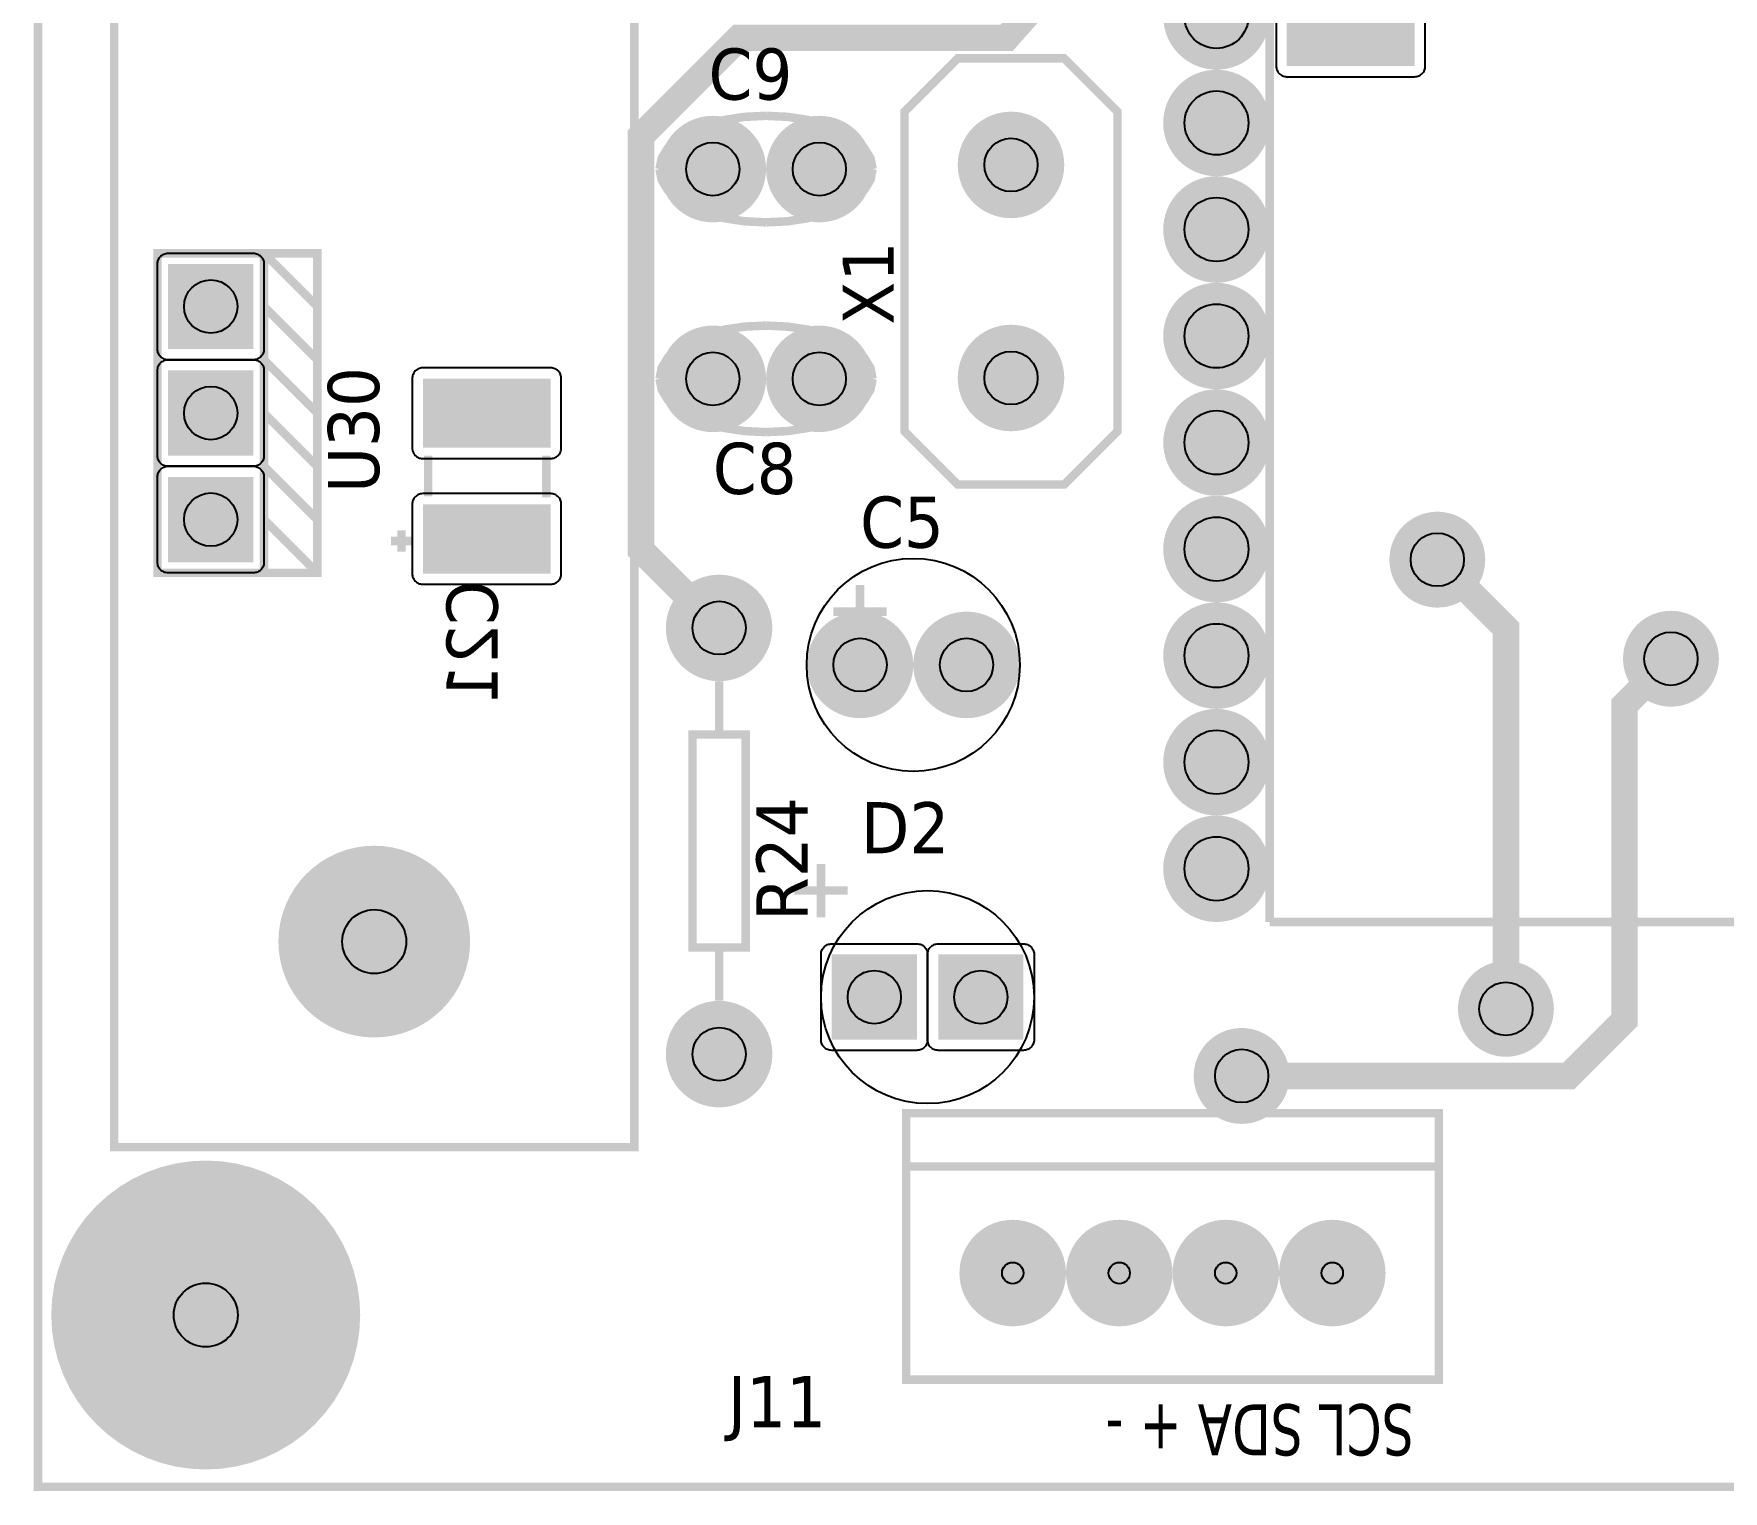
# Model space of a CAD drawing. Header units: millimetres. Extents: x 123.5 to 144.3, y 105.4 to 121.6.
# Drawn here: x 129.472 to 131.85, y 110.363 to 112.415 of the extents above; entities that cross this region are included whole.
import ezdxf

# ---------------------------------------------------------------- set-up
doc = ezdxf.new("R2010")
doc.units = ezdxf.units.MM
doc.layers.add('DESC', color=250, linetype='Continuous')
doc.styles.get("Standard").update_dxf_attribs({"font": 'tahoma.ttf'})

# ---------------------------------------------------------------- blocks, each defined once
blk = doc.blocks.new('RPAD')
blk.add_trace([(-0.5, -0.5), (-0.5, 0.5), (0.5, -0.5), (0.5, 0.5)])
blk = doc.blocks.new('EPAD')
at = {"const_width": 0.5}
blk.add_lwpolyline([(-0.25, 0, 1), (0.25, 0, 1)], format="xyb", close=True, dxfattribs=at)
blk = doc.blocks.new('IncubadoraCard')
for points, const_width in [([(129.93, 110.7993), (135.0875, 110.7993), (135.0875, 114.5355), (129.93, 114.5355), (129.93, 110.7993)], 0.008), ([(129.93, 110.7993), (135.0875, 110.7993), (135.0875, 114.5355), (129.93, 114.5355), (129.93, 110.7993)], 0.008), ([(129.93, 110.7993), (135.0875, 110.7993), (135.0875, 114.5355), (129.93, 114.5355), (129.93, 110.7993)], 0.008), ([(131.0862, 113.3295), (131.0862, 111.3295)], 0.008), ([(131.0862, 113.3295), (131.0862, 111.3295)], 0.008), ([(131.0862, 113.3295), (131.0862, 111.3295)], 0.008), ([(130.0015, 111.1182), (130.4897, 111.1182), (130.4897, 112.4962), (130.0015, 112.4962), (130.0015, 111.1182)], 0.008), ([(130.0015, 111.1182), (130.4897, 111.1182), (130.4897, 112.4962), (130.0015, 112.4962), (130.0015, 111.1182)], 0.008), ([(130.0015, 111.1182), (130.4897, 111.1182), (130.4897, 112.4962), (130.0015, 112.4962), (130.0015, 111.1182)], 0.008), ([(130.5693, 111.6055), (130.496, 111.6788), (130.496, 112.0673), (130.5882, 112.1594), (130.8392, 112.1594), (130.9457, 112.2795)], 0.025), ([(130.7433, 111.7901), (130.7433, 112.0901), (130.7933, 112.1401), (130.8933, 112.1401), (130.9433, 112.0901), (130.9433, 111.7901), (130.8933, 111.7401), (130.7933, 111.7401), (130.7433, 111.7901)], 0.008), ([(130.7433, 111.7901), (130.7433, 112.0901), (130.7933, 112.1401), (130.8933, 112.1401), (130.9433, 112.0901), (130.9433, 111.7901), (130.8933, 111.7401), (130.7933, 111.7401), (130.7433, 111.7901)], 0.008), ([(130.7433, 111.7901), (130.7433, 112.0901), (130.7933, 112.1401), (130.8933, 112.1401), (130.9433, 112.0901), (130.9433, 111.7901), (130.8933, 111.7401), (130.7933, 111.7401), (130.7433, 111.7901)], 0.008), ([(130.5134, 112.0362), (130.5154, 112.0464), (130.5211, 112.0558), (130.5303, 112.0643), (130.5424, 112.0717), (130.5571, 112.0778), (130.5741, 112.0823), (130.593, 112.0852), (130.6134, 112.0862)], 0.008), ([(130.5134, 112.0362), (130.5154, 112.0464), (130.5211, 112.0558), (130.5303, 112.0643), (130.5424, 112.0717), (130.5571, 112.0778), (130.5741, 112.0823), (130.593, 112.0852), (130.6134, 112.0862)], 0.008), ([(130.5134, 112.0362), (130.5154, 112.0464), (130.5211, 112.0558), (130.5303, 112.0643), (130.5424, 112.0717), (130.5571, 112.0778), (130.5741, 112.0823), (130.593, 112.0852), (130.6134, 112.0862)], 0.008), ([(130.7134, 112.0362), (130.7114, 112.0464), (130.7056, 112.0558), (130.6965, 112.0643), (130.6844, 112.0717), (130.6696, 112.0778), (130.6526, 112.0823), (130.6338, 112.0852), (130.6134, 112.0862)], 0.008), ([(130.7134, 112.0362), (130.7114, 112.0464), (130.7056, 112.0558), (130.6965, 112.0643), (130.6844, 112.0717), (130.6696, 112.0778), (130.6526, 112.0823), (130.6338, 112.0852), (130.6134, 112.0862)], 0.008), ([(130.7134, 112.0362), (130.7114, 112.0464), (130.7056, 112.0558), (130.6965, 112.0643), (130.6844, 112.0717), (130.6696, 112.0778), (130.6526, 112.0823), (130.6338, 112.0852), (130.6134, 112.0862)], 0.008), ([(130.5134, 112.0362), (130.5154, 112.026), (130.5211, 112.0166), (130.5303, 112.0081), (130.5424, 112.0007), (130.5571, 111.9946), (130.5741, 111.9901), (130.593, 111.9872), (130.6134, 111.9862)], 0.008), ([(130.5134, 112.0362), (130.5154, 112.026), (130.5211, 112.0166), (130.5303, 112.0081), (130.5424, 112.0007), (130.5571, 111.9946), (130.5741, 111.9901), (130.593, 111.9872), (130.6134, 111.9862)], 0.008), ([(130.5134, 112.0362), (130.5154, 112.026), (130.5211, 112.0166), (130.5303, 112.0081), (130.5424, 112.0007), (130.5571, 111.9946), (130.5741, 111.9901), (130.593, 111.9872), (130.6134, 111.9862)], 0.008), ([(130.7134, 112.0362), (130.7114, 112.026), (130.7056, 112.0166), (130.6965, 112.0081), (130.6844, 112.0007), (130.6696, 111.9946), (130.6526, 111.9901), (130.6338, 111.9872), (130.6134, 111.9862)], 0.008), ([(130.7134, 112.0362), (130.7114, 112.026), (130.7056, 112.0166), (130.6965, 112.0081), (130.6844, 112.0007), (130.6696, 111.9946), (130.6526, 111.9901), (130.6338, 111.9872), (130.6134, 111.9862)], 0.008), ([(130.7134, 112.0362), (130.7114, 112.026), (130.7056, 112.0166), (130.6965, 112.0081), (130.6844, 112.0007), (130.6696, 111.9946), (130.6526, 111.9901), (130.6338, 111.9872), (130.6134, 111.9862)], 0.008), ([(130.0421, 111.6572), (130.1421, 111.6572), (130.1421, 111.9572), (130.0421, 111.9572), (130.0421, 111.6572)], 0.008), ([(130.0421, 111.6572), (130.1421, 111.6572), (130.1421, 111.9572), (130.0421, 111.9572), (130.0421, 111.6572)], 0.008), ([(130.0421, 111.6572), (130.1421, 111.6572), (130.1421, 111.9572), (130.0421, 111.9572), (130.0421, 111.6572)], 0.008), ([(130.1421, 111.9572), (130.1921, 111.9572), (130.1921, 111.6572), (130.1421, 111.6572)], 0.008), ([(130.1421, 111.9572), (130.1921, 111.9072)], 0.008), ([(130.1421, 111.9572), (130.1921, 111.9572), (130.1921, 111.6572), (130.1421, 111.6572)], 0.008), ([(130.1421, 111.9572), (130.1921, 111.9072)], 0.008), ([(130.1421, 111.9572), (130.1921, 111.9572), (130.1921, 111.6572), (130.1421, 111.6572)], 0.008), ([(130.1421, 111.9572), (130.1921, 111.9072)], 0.008), ([(130.1421, 111.9072), (130.1921, 111.8572)], 0.008), ([(130.1421, 111.9072), (130.1921, 111.8572)], 0.008), ([(130.1421, 111.9072), (130.1921, 111.8572)], 0.008), ([(130.5134, 111.8393), (130.5154, 111.8495), (130.5211, 111.859), (130.5303, 111.8675), (130.5424, 111.8748), (130.5571, 111.8809), (130.5741, 111.8855), (130.593, 111.8883), (130.6134, 111.8893)], 0.008), ([(130.5134, 111.8393), (130.5154, 111.8495), (130.5211, 111.859), (130.5303, 111.8675), (130.5424, 111.8748), (130.5571, 111.8809), (130.5741, 111.8855), (130.593, 111.8883), (130.6134, 111.8893)], 0.008), ([(130.5134, 111.8393), (130.5154, 111.8495), (130.5211, 111.859), (130.5303, 111.8675), (130.5424, 111.8748), (130.5571, 111.8809), (130.5741, 111.8855), (130.593, 111.8883), (130.6134, 111.8893)], 0.008), ([(130.7134, 111.8393), (130.7114, 111.8495), (130.7056, 111.859), (130.6965, 111.8675), (130.6844, 111.8748), (130.6696, 111.8809), (130.6526, 111.8855), (130.6338, 111.8883), (130.6134, 111.8893)], 0.008), ([(130.7134, 111.8393), (130.7114, 111.8495), (130.7056, 111.859), (130.6965, 111.8675), (130.6844, 111.8748), (130.6696, 111.8809), (130.6526, 111.8855), (130.6338, 111.8883), (130.6134, 111.8893)], 0.008), ([(130.7134, 111.8393), (130.7114, 111.8495), (130.7056, 111.859), (130.6965, 111.8675), (130.6844, 111.8748), (130.6696, 111.8809), (130.6526, 111.8855), (130.6338, 111.8883), (130.6134, 111.8893)], 0.008), ([(130.1421, 111.8572), (130.1921, 111.8072)], 0.008), ([(130.1421, 111.8572), (130.1921, 111.8072)], 0.008), ([(130.1421, 111.8572), (130.1921, 111.8072)], 0.008), ([(130.5134, 111.8393), (130.5154, 111.8292), (130.5211, 111.8197), (130.5303, 111.8112), (130.5424, 111.8038), (130.5571, 111.7978), (130.5741, 111.7932), (130.593, 111.7903), (130.6134, 111.7893)], 0.008), ([(130.5134, 111.8393), (130.5154, 111.8292), (130.5211, 111.8197), (130.5303, 111.8112), (130.5424, 111.8038), (130.5571, 111.7978), (130.5741, 111.7932), (130.593, 111.7903), (130.6134, 111.7893)], 0.008), ([(130.5134, 111.8393), (130.5154, 111.8292), (130.5211, 111.8197), (130.5303, 111.8112), (130.5424, 111.8038), (130.5571, 111.7978), (130.5741, 111.7932), (130.593, 111.7903), (130.6134, 111.7893)], 0.008), ([(130.7134, 111.8393), (130.7114, 111.8292), (130.7056, 111.8197), (130.6965, 111.8112), (130.6844, 111.8038), (130.6696, 111.7978), (130.6526, 111.7932), (130.6338, 111.7903), (130.6134, 111.7893)], 0.008), ([(130.7134, 111.8393), (130.7114, 111.8292), (130.7056, 111.8197), (130.6965, 111.8112), (130.6844, 111.8038), (130.6696, 111.7978), (130.6526, 111.7932), (130.6338, 111.7903), (130.6134, 111.7893)], 0.008), ([(130.7134, 111.8393), (130.7114, 111.8292), (130.7056, 111.8197), (130.6965, 111.8112), (130.6844, 111.8038), (130.6696, 111.7978), (130.6526, 111.7932), (130.6338, 111.7903), (130.6134, 111.7893)], 0.008), ([(130.1421, 111.8072), (130.1921, 111.7572)], 0.008), ([(130.1421, 111.8072), (130.1921, 111.7572)], 0.008), ([(130.1421, 111.8072), (130.1921, 111.7572)], 0.008), ([(130.2962, 111.7671), (130.2962, 111.7291)], 0.008), ([(130.2962, 111.7671), (130.2962, 111.7291)], 0.008), ([(130.2962, 111.7671), (130.2962, 111.7291)], 0.008), ([(130.4072, 111.7671), (130.4072, 111.7281)], 0.008), ([(130.4072, 111.7671), (130.4072, 111.7281)], 0.008), ([(130.4072, 111.7671), (130.4072, 111.7281)], 0.008), ([(130.1421, 111.7572), (130.1921, 111.7072)], 0.008), ([(130.1421, 111.7572), (130.1921, 111.7072)], 0.008), ([(130.1421, 111.7572), (130.1921, 111.7072)], 0.008), ([(130.1421, 111.7072), (130.1921, 111.6572)], 0.008), ([(130.1421, 111.7072), (130.1921, 111.6572)], 0.008), ([(130.1421, 111.7072), (130.1921, 111.6572)], 0.008), ([(130.2712, 111.6971), (130.2712, 111.6771)], 0.008), ([(130.2712, 111.6971), (130.2712, 111.6771)], 0.008), ([(130.2712, 111.6971), (130.2712, 111.6771)], 0.008), ([(130.2812, 111.6871), (130.2612, 111.6871)], 0.008), ([(130.2812, 111.6871), (130.2612, 111.6871)], 0.008), ([(130.2812, 111.6871), (130.2612, 111.6871)], 0.008), ([(131.3079, 111.248), (131.3079, 111.6052), (131.2435, 111.6696)], 0.025), ([(130.7016, 111.6458), (130.7016, 111.5958)], 0.008), ([(130.7016, 111.6458), (130.7016, 111.5958)], 0.008), ([(130.7016, 111.6458), (130.7016, 111.5958)], 0.008), ([(130.6766, 111.6208), (130.7266, 111.6208)], 0.008), ([(130.6766, 111.6208), (130.7266, 111.6208)], 0.008), ([(130.6766, 111.6208), (130.7266, 111.6208)], 0.008), ([(131.0598, 111.185), (131.3669, 111.185), (131.4192, 111.2373), (131.4192, 111.5329), (131.4628, 111.5766)], 0.025), ([(130.5693, 111.5555), (130.5693, 111.5055)], 0.008), ([(130.5693, 111.5555), (130.5693, 111.5055)], 0.008), ([(130.5693, 111.5555), (130.5693, 111.5055)], 0.008), ([(130.5443, 111.3055), (130.5943, 111.3055), (130.5943, 111.5055), (130.5443, 111.5055), (130.5443, 111.3055)], 0.008), ([(130.5443, 111.3055), (130.5943, 111.3055), (130.5943, 111.5055), (130.5443, 111.5055), (130.5443, 111.3055)], 0.008), ([(130.5443, 111.3055), (130.5943, 111.3055), (130.5943, 111.5055), (130.5443, 111.5055), (130.5443, 111.3055)], 0.008), ([(130.665, 111.384), (130.665, 111.334)], 0.008), ([(130.665, 111.384), (130.665, 111.334)], 0.008), ([(130.665, 111.384), (130.665, 111.334)], 0.008), ([(130.64, 111.359), (130.69, 111.359)], 0.008), ([(130.64, 111.359), (130.69, 111.359)], 0.008), ([(130.64, 111.359), (130.69, 111.359)], 0.008), ([(131.5862, 111.3295), (131.0862, 111.3295)], 0.008), ([(131.5862, 111.3295), (131.0862, 111.3295)], 0.008), ([(131.5862, 111.3295), (131.0862, 111.3295)], 0.008), ([(130.5693, 111.3055), (130.5693, 111.2555)], 0.008), ([(130.5693, 111.3055), (130.5693, 111.2555)], 0.008), ([(130.5693, 111.3055), (130.5693, 111.2555)], 0.008), ([(130.7449, 110.9), (131.2449, 110.9), (131.2449, 111.15), (130.7449, 111.15), (130.7449, 110.9)], 0.008), ([(130.7449, 110.9), (131.2449, 110.9), (131.2449, 111.15), (130.7449, 111.15), (130.7449, 110.9)], 0.008), ([(130.7449, 110.9), (131.2449, 110.9), (131.2449, 111.15), (130.7449, 111.15), (130.7449, 110.9)], 0.008), ([(130.7449, 111.1), (131.2449, 111.1)], 0.008), ([(130.7449, 111.1), (131.2449, 111.1)], 0.008), ([(130.7449, 111.1), (131.2449, 111.1)], 0.008)]:
    blk.add_lwpolyline(points, dxfattribs=dict(const_width=const_width))
blk.add_lwpolyline([(131.0922, 112.1979), (131.0922, 112.1329), (131.0923, 112.1319), (131.0924, 112.1309), (131.0926, 112.1299), (131.093, 112.129), (131.0934, 112.1281), (131.0939, 112.1273), (131.0945, 112.1265), (131.0951, 112.1258), (131.0958, 112.1252), (131.0966, 112.1246), (131.0974, 112.1241), (131.0983, 112.1237), (131.0992, 112.1234), (131.1002, 112.1231), (131.1012, 112.123), (131.1022, 112.1229), (131.2222, 112.1229), (131.2232, 112.123), (131.2242, 112.1231), (131.2252, 112.1234), (131.2261, 112.1237), (131.227, 112.1241), (131.2278, 112.1246), (131.2286, 112.1252), (131.2293, 112.1258), (131.23, 112.1265), (131.2305, 112.1273), (131.231, 112.1281), (131.2314, 112.129), (131.2318, 112.1299), (131.232, 112.1309), (131.2322, 112.1319), (131.2322, 112.1329), (131.2322, 112.1329), (131.2322, 112.1979)])
for points in [[(130.1421, 111.9472), (130.1421, 111.8672), (130.142, 111.8662), (130.1419, 111.8652), (130.1417, 111.8642), (130.1413, 111.8633), (130.1409, 111.8624), (130.1404, 111.8616), (130.1398, 111.8608), (130.1392, 111.8601), (130.1385, 111.8595), (130.1377, 111.8589), (130.1369, 111.8584), (130.136, 111.858), (130.1351, 111.8576), (130.1341, 111.8574), (130.1331, 111.8573), (130.1321, 111.8572), (130.0521, 111.8572), (130.0511, 111.8573), (130.05, 111.8574), (130.0491, 111.8576), (130.0482, 111.858), (130.0473, 111.8584), (130.0465, 111.8589), (130.0457, 111.8595), (130.045, 111.8601), (130.0443, 111.8608), (130.0438, 111.8616), (130.0433, 111.8624), (130.0429, 111.8633), (130.0425, 111.8642), (130.0423, 111.8652), (130.0421, 111.8662), (130.0421, 111.8672), (130.0421, 111.9472), (130.0421, 111.9482), (130.0423, 111.9492), (130.0425, 111.9502), (130.0429, 111.9511), (130.0433, 111.952), (130.0438, 111.9528), (130.0443, 111.9536), (130.045, 111.9543), (130.0457, 111.955), (130.0465, 111.9555), (130.0473, 111.956), (130.0482, 111.9564), (130.0491, 111.9568), (130.05, 111.957), (130.0511, 111.9572), (130.0521, 111.9572), (130.1321, 111.9572), (130.1331, 111.9572), (130.1341, 111.957), (130.1351, 111.9568), (130.136, 111.9564), (130.1369, 111.956), (130.1377, 111.9555), (130.1385, 111.955), (130.1392, 111.9543), (130.1398, 111.9536), (130.1404, 111.9528), (130.1409, 111.952), (130.1413, 111.9511), (130.1417, 111.9502), (130.1419, 111.9492), (130.142, 111.9482), (130.1421, 111.9472)], [(130.1421, 111.8472), (130.1421, 111.7672), (130.142, 111.7662), (130.1419, 111.7652), (130.1417, 111.7642), (130.1413, 111.7633), (130.1409, 111.7624), (130.1404, 111.7616), (130.1398, 111.7608), (130.1392, 111.7601), (130.1385, 111.7595), (130.1377, 111.7589), (130.1369, 111.7584), (130.136, 111.758), (130.1351, 111.7576), (130.1341, 111.7574), (130.1331, 111.7573), (130.1321, 111.7572), (130.0521, 111.7572), (130.0511, 111.7573), (130.05, 111.7574), (130.0491, 111.7576), (130.0482, 111.758), (130.0473, 111.7584), (130.0465, 111.7589), (130.0457, 111.7595), (130.045, 111.7601), (130.0443, 111.7608), (130.0438, 111.7616), (130.0433, 111.7624), (130.0429, 111.7633), (130.0425, 111.7642), (130.0423, 111.7652), (130.0421, 111.7662), (130.0421, 111.7672), (130.0421, 111.8472), (130.0421, 111.8482), (130.0423, 111.8492), (130.0425, 111.8502), (130.0429, 111.8511), (130.0433, 111.852), (130.0438, 111.8528), (130.0443, 111.8536), (130.045, 111.8543), (130.0457, 111.855), (130.0465, 111.8555), (130.0473, 111.856), (130.0482, 111.8564), (130.0491, 111.8568), (130.05, 111.857), (130.0511, 111.8572), (130.0521, 111.8572), (130.1321, 111.8572), (130.1331, 111.8572), (130.1341, 111.857), (130.1351, 111.8568), (130.136, 111.8564), (130.1369, 111.856), (130.1377, 111.8555), (130.1385, 111.855), (130.1392, 111.8543), (130.1398, 111.8536), (130.1404, 111.8528), (130.1409, 111.852), (130.1413, 111.8511), (130.1417, 111.8502), (130.1419, 111.8492), (130.142, 111.8482), (130.1421, 111.8472)], [(130.2812, 111.8396), (130.2812, 111.7746), (130.2812, 111.7735), (130.2814, 111.7725), (130.2816, 111.7716), (130.282, 111.7706), (130.2824, 111.7698), (130.2829, 111.7689), (130.2834, 111.7682), (130.2841, 111.7675), (130.2848, 111.7668), (130.2855, 111.7662), (130.2864, 111.7657), (130.2872, 111.7653), (130.2882, 111.765), (130.2891, 111.7648), (130.2901, 111.7646), (130.2912, 111.7646), (130.4112, 111.7646), (130.4122, 111.7646), (130.4132, 111.7648), (130.4142, 111.765), (130.4151, 111.7653), (130.416, 111.7657), (130.4168, 111.7662), (130.4176, 111.7668), (130.4183, 111.7675), (130.4189, 111.7682), (130.4195, 111.7689), (130.42, 111.7698), (130.4204, 111.7706), (130.4207, 111.7716), (130.421, 111.7725), (130.4211, 111.7735), (130.4212, 111.7746), (130.4212, 111.8396), (130.4211, 111.8406), (130.421, 111.8416), (130.4207, 111.8426), (130.4204, 111.8435), (130.42, 111.8444), (130.4195, 111.8452), (130.4189, 111.846), (130.4183, 111.8467), (130.4176, 111.8473), (130.4168, 111.8479), (130.416, 111.8484), (130.4151, 111.8488), (130.4142, 111.8491), (130.4132, 111.8494), (130.4122, 111.8495), (130.4112, 111.8496), (130.2912, 111.8496), (130.2901, 111.8495), (130.2891, 111.8494), (130.2882, 111.8491), (130.2872, 111.8488), (130.2864, 111.8484), (130.2855, 111.8479), (130.2848, 111.8473), (130.2841, 111.8467), (130.2834, 111.846), (130.2829, 111.8452), (130.2824, 111.8444), (130.282, 111.8435), (130.2816, 111.8426), (130.2814, 111.8416), (130.2812, 111.8406), (130.2812, 111.8396)], [(130.1421, 111.7472), (130.1421, 111.6672), (130.142, 111.6662), (130.1419, 111.6652), (130.1417, 111.6642), (130.1413, 111.6633), (130.1409, 111.6624), (130.1404, 111.6616), (130.1398, 111.6608), (130.1392, 111.6601), (130.1385, 111.6595), (130.1377, 111.6589), (130.1369, 111.6584), (130.136, 111.658), (130.1351, 111.6576), (130.1341, 111.6574), (130.1331, 111.6573), (130.1321, 111.6572), (130.0521, 111.6572), (130.0511, 111.6573), (130.05, 111.6574), (130.0491, 111.6576), (130.0482, 111.658), (130.0473, 111.6584), (130.0465, 111.6589), (130.0457, 111.6595), (130.045, 111.6601), (130.0443, 111.6608), (130.0438, 111.6616), (130.0433, 111.6624), (130.0429, 111.6633), (130.0425, 111.6642), (130.0423, 111.6652), (130.0421, 111.6662), (130.0421, 111.6672), (130.0421, 111.7472), (130.0421, 111.7482), (130.0423, 111.7492), (130.0425, 111.7502), (130.0429, 111.7511), (130.0433, 111.752), (130.0438, 111.7528), (130.0443, 111.7536), (130.045, 111.7543), (130.0457, 111.755), (130.0465, 111.7555), (130.0473, 111.756), (130.0482, 111.7564), (130.0491, 111.7568), (130.05, 111.757), (130.0511, 111.7572), (130.0521, 111.7572), (130.1321, 111.7572), (130.1331, 111.7572), (130.1341, 111.757), (130.1351, 111.7568), (130.136, 111.7564), (130.1369, 111.756), (130.1377, 111.7555), (130.1385, 111.755), (130.1392, 111.7543), (130.1398, 111.7536), (130.1404, 111.7528), (130.1409, 111.752), (130.1413, 111.7511), (130.1417, 111.7502), (130.1419, 111.7492), (130.142, 111.7482), (130.1421, 111.7472)], [(130.2812, 111.7216), (130.2812, 111.6566), (130.2812, 111.6555), (130.2814, 111.6545), (130.2816, 111.6536), (130.282, 111.6526), (130.2824, 111.6518), (130.2829, 111.6509), (130.2834, 111.6502), (130.2841, 111.6495), (130.2848, 111.6488), (130.2855, 111.6482), (130.2864, 111.6477), (130.2872, 111.6473), (130.2882, 111.647), (130.2891, 111.6468), (130.2901, 111.6466), (130.2912, 111.6466), (130.4112, 111.6466), (130.4122, 111.6466), (130.4132, 111.6468), (130.4142, 111.647), (130.4151, 111.6473), (130.416, 111.6477), (130.4168, 111.6482), (130.4176, 111.6488), (130.4183, 111.6495), (130.4189, 111.6502), (130.4195, 111.6509), (130.42, 111.6518), (130.4204, 111.6526), (130.4207, 111.6536), (130.421, 111.6545), (130.4211, 111.6555), (130.4212, 111.6566), (130.4212, 111.7216), (130.4211, 111.7226), (130.421, 111.7236), (130.4207, 111.7246), (130.4204, 111.7255), (130.42, 111.7264), (130.4195, 111.7272), (130.4189, 111.728), (130.4183, 111.7287), (130.4176, 111.7293), (130.4168, 111.7299), (130.416, 111.7304), (130.4151, 111.7308), (130.4142, 111.7311), (130.4132, 111.7314), (130.4122, 111.7315), (130.4112, 111.7316), (130.2912, 111.7316), (130.2901, 111.7315), (130.2891, 111.7314), (130.2882, 111.7311), (130.2872, 111.7308), (130.2864, 111.7304), (130.2855, 111.7299), (130.2848, 111.7293), (130.2841, 111.7287), (130.2834, 111.728), (130.2829, 111.7272), (130.2824, 111.7264), (130.282, 111.7255), (130.2816, 111.7246), (130.2814, 111.7236), (130.2812, 111.7226), (130.2812, 111.7216)], [(130.675, 111.309), (130.755, 111.309), (130.756, 111.309), (130.757, 111.3088), (130.758, 111.3086), (130.7589, 111.3083), (130.7598, 111.3078), (130.7606, 111.3074), (130.7614, 111.3068), (130.7621, 111.3061), (130.7627, 111.3054), (130.7633, 111.3047), (130.7638, 111.3038), (130.7642, 111.303), (130.7645, 111.302), (130.7648, 111.3011), (130.7649, 111.3001), (130.765, 111.299), (130.765, 111.219), (130.7649, 111.218), (130.7648, 111.217), (130.7645, 111.216), (130.7642, 111.2151), (130.7638, 111.2142), (130.7633, 111.2134), (130.7627, 111.2126), (130.7621, 111.2119), (130.7614, 111.2113), (130.7606, 111.2107), (130.7598, 111.2102), (130.7589, 111.2098), (130.758, 111.2095), (130.757, 111.2092), (130.756, 111.2091), (130.755, 111.209), (130.675, 111.209), (130.6739, 111.2091), (130.6729, 111.2092), (130.6719, 111.2095), (130.671, 111.2098), (130.6701, 111.2102), (130.6693, 111.2107), (130.6686, 111.2113), (130.6679, 111.2119), (130.6672, 111.2126), (130.6666, 111.2134), (130.6661, 111.2142), (130.6657, 111.2151), (130.6654, 111.216), (130.6652, 111.217), (130.665, 111.218), (130.665, 111.219), (130.665, 111.299), (130.665, 111.3001), (130.6652, 111.3011), (130.6654, 111.302), (130.6657, 111.303), (130.6661, 111.3038), (130.6666, 111.3047), (130.6672, 111.3054), (130.6679, 111.3061), (130.6686, 111.3068), (130.6693, 111.3074), (130.6701, 111.3078), (130.671, 111.3083), (130.6719, 111.3086), (130.6729, 111.3088), (130.6739, 111.309), (130.675, 111.309)], [(130.775, 111.309), (130.855, 111.309), (130.856, 111.309), (130.857, 111.3088), (130.858, 111.3086), (130.8589, 111.3083), (130.8598, 111.3078), (130.8606, 111.3074), (130.8614, 111.3068), (130.8621, 111.3061), (130.8627, 111.3054), (130.8633, 111.3047), (130.8638, 111.3038), (130.8642, 111.303), (130.8645, 111.302), (130.8648, 111.3011), (130.8649, 111.3001), (130.865, 111.299), (130.865, 111.219), (130.8649, 111.218), (130.8648, 111.217), (130.8645, 111.216), (130.8642, 111.2151), (130.8638, 111.2142), (130.8633, 111.2134), (130.8627, 111.2126), (130.8621, 111.2119), (130.8614, 111.2113), (130.8606, 111.2107), (130.8598, 111.2102), (130.8589, 111.2098), (130.858, 111.2095), (130.857, 111.2092), (130.856, 111.2091), (130.855, 111.209), (130.775, 111.209), (130.7739, 111.2091), (130.7729, 111.2092), (130.7719, 111.2095), (130.771, 111.2098), (130.7701, 111.2102), (130.7693, 111.2107), (130.7686, 111.2113), (130.7679, 111.2119), (130.7672, 111.2126), (130.7666, 111.2134), (130.7661, 111.2142), (130.7657, 111.2151), (130.7654, 111.216), (130.7652, 111.217), (130.765, 111.218), (130.765, 111.219), (130.765, 111.299), (130.765, 111.3001), (130.7652, 111.3011), (130.7654, 111.302), (130.7657, 111.303), (130.7661, 111.3038), (130.7666, 111.3047), (130.7672, 111.3054), (130.7679, 111.3061), (130.7686, 111.3068), (130.7693, 111.3074), (130.7701, 111.3078), (130.771, 111.3083), (130.7719, 111.3086), (130.7729, 111.3088), (130.7739, 111.309), (130.775, 111.309)]]:
    blk.add_lwpolyline(points, close=True)
for centre, radius in [((131.0362, 112.1795), 0.03), ((131.0362, 112.0795), 0.03), ((130.5634, 112.0362), 0.025), ((130.6634, 112.0362), 0.025), ((130.8433, 112.0401), 0.025), ((131.0362, 111.9795), 0.03), ((130.0921, 111.9072), 0.025), ((131.0362, 111.8795), 0.03), ((130.5634, 111.8393), 0.025), ((130.6634, 111.8393), 0.025), ((130.8433, 111.8401), 0.025), ((130.0921, 111.8072), 0.025), ((131.0362, 111.7795), 0.03), ((130.0921, 111.7072), 0.025), ((131.0362, 111.6795), 0.03), ((131.2435, 111.6696), 0.025), ((130.7516, 111.5708), 0.1), ((130.7516, 111.5708), 0.1), ((130.7516, 111.5708), 0.1), ((130.5693, 111.6055), 0.025), ((131.0362, 111.5795), 0.03), ((131.4628, 111.5766), 0.025), ((130.7016, 111.5708), 0.025), ((130.8016, 111.5708), 0.025), ((131.0362, 111.4795), 0.03), ((131.0362, 111.3795), 0.03), ((130.765, 111.259), 0.1), ((130.765, 111.259), 0.1), ((130.765, 111.259), 0.1), ((130.2456, 111.3111), 0.03), ((130.715, 111.259), 0.025), ((130.815, 111.259), 0.025), ((131.3079, 111.248), 0.025), ((130.765, 111.259), 0), ((130.765, 111.259), 0), ((130.765, 111.259), 0), ((130.5693, 111.2055), 0.025), ((131.0598, 111.185), 0.025), ((130.8449, 111), 0.01), ((130.9449, 111), 0.01), ((131.0449, 111), 0.01), ((131.1449, 111), 0.01), ((130.0874, 110.9606), 0.03)]:
    blk.add_circle(centre, radius)
for name, p, xscale, yscale in [('EPAD', (131.0362, 112.1795), 0.1, 0.1), ('EPAD', (131.0362, 112.1795), 0.08, 0.08), ('EPAD', (131.0362, 112.0795), 0.1, 0.1), ('EPAD', (131.0362, 112.0795), 0.08, 0.08), ('EPAD', (130.8433, 112.0401), 0.1, 0.1), ('EPAD', (130.5634, 112.0362), 0.1, 0.1), ('EPAD', (130.5634, 112.0362), 0.08, 0.08), ('EPAD', (130.6634, 112.0362), 0.1, 0.1), ('EPAD', (130.6634, 112.0362), 0.08, 0.08), ('EPAD', (130.8433, 112.0401), 0.08, 0.08), ('EPAD', (131.0362, 111.9795), 0.1, 0.1), ('EPAD', (131.0362, 111.9795), 0.08, 0.08), ('EPAD', (131.0362, 111.8795), 0.1, 0.1), ('EPAD', (131.0362, 111.8795), 0.08, 0.08), ('EPAD', (130.5634, 111.8393), 0.1, 0.1), ('EPAD', (130.6634, 111.8393), 0.1, 0.1), ('EPAD', (130.8433, 111.8401), 0.1, 0.1), ('EPAD', (130.5634, 111.8393), 0.08, 0.08), ('EPAD', (130.6634, 111.8393), 0.08, 0.08), ('EPAD', (130.8433, 111.8401), 0.08, 0.08), ('EPAD', (131.0362, 111.7795), 0.1, 0.1), ('EPAD', (131.0362, 111.7795), 0.08, 0.08), ('EPAD', (131.0362, 111.6795), 0.1, 0.1), ('EPAD', (131.0362, 111.6795), 0.08, 0.08), ('EPAD', (131.2435, 111.6696), 0.09, 0.09), ('EPAD', (131.2435, 111.6696), 0.07, 0.07), ('EPAD', (130.5693, 111.6055), 0.1, 0.1), ('EPAD', (130.5693, 111.6055), 0.08, 0.08), ('EPAD', (131.0362, 111.5795), 0.1, 0.1), ('EPAD', (130.7016, 111.5708), 0.1, 0.1), ('EPAD', (130.8016, 111.5708), 0.1, 0.1), ('EPAD', (131.0362, 111.5795), 0.08, 0.08), ('EPAD', (131.4628, 111.5766), 0.09, 0.09), ('EPAD', (130.7016, 111.5708), 0.08, 0.08), ('EPAD', (130.8016, 111.5708), 0.08, 0.08), ('EPAD', (131.4628, 111.5766), 0.07, 0.07), ('EPAD', (131.0362, 111.4795), 0.1, 0.1), ('EPAD', (131.0362, 111.4795), 0.08, 0.08), ('EPAD', (131.0362, 111.3795), 0.1, 0.1), ('EPAD', (131.0362, 111.3795), 0.08, 0.08), ('EPAD', (130.2456, 111.3111), 0.18, 0.18), ('EPAD', (130.2456, 111.3111), 0.15, 0.15), ('RPAD', (130.715, 111.259), 0.08, 0.08), ('RPAD', (130.815, 111.259), 0.08, 0.08), ('EPAD', (131.3079, 111.248), 0.09, 0.09), ('EPAD', (131.3079, 111.248), 0.07, 0.07), ('EPAD', (130.5693, 111.2055), 0.1, 0.1), ('EPAD', (130.5693, 111.2055), 0.08, 0.08), ('EPAD', (131.0598, 111.185), 0.09, 0.09), ('EPAD', (131.0598, 111.185), 0.07, 0.07), ('EPAD', (130.0874, 110.9606), 0.29, 0.29), ('EPAD', (130.0874, 110.9606), 0.25, 0.25), ('EPAD', (130.8449, 111), 0.1, 0.1), ('EPAD', (130.9449, 111), 0.1, 0.1), ('EPAD', (131.0449, 111), 0.1, 0.1), ('EPAD', (131.1449, 111), 0.1, 0.1), ('EPAD', (130.8449, 111), 0.08, 0.08), ('EPAD', (130.9449, 111), 0.08, 0.08), ('EPAD', (131.0449, 111), 0.08, 0.08), ('EPAD', (131.1449, 111), 0.08, 0.08)]:
    blk.add_blockref(name, p, dxfattribs=dict(xscale=xscale, yscale=yscale))
for p, xscale, yscale, rotation in [((131.1622, 112.1654), 0.065, 0.12, 270), ((130.0921, 111.9072), 0.08, 0.08, 270), ((130.0921, 111.8072), 0.08, 0.08, 270), ((130.3512, 111.8071), 0.065, 0.12, 90), ((130.0921, 111.7072), 0.08, 0.08, 270), ((130.3512, 111.6891), 0.065, 0.12, 90)]:
    blk.add_blockref('RPAD', p, dxfattribs=dict(xscale=xscale, yscale=yscale, rotation=rotation))
at = {"width": 1.041667}
for s, p in [('C9', (130.5594, 112.1014)), ('C9', (130.5594, 112.1014)), ('C9', (130.5594, 112.1014)), ('C8', (130.5634, 111.7313)), ('C8', (130.5634, 111.7313)), ('C8', (130.5634, 111.7313)), ('C5', (130.7016, 111.6808)), ('C5', (130.7016, 111.6808)), ('C5', (130.7016, 111.6808)), ('D2', (130.7025, 111.394)), ('D2', (130.7025, 111.394)), ('D2', (130.7025, 111.394)), ('J11', (130.5774, 110.8553)), ('J11', (130.5774, 110.8553)), ('J11', (130.5774, 110.8553))]:
    blk.add_text(s, height=0.048, dxfattribs=at).set_placement(p)
for s, rotation, width, p in [('X1', 90, 1.041667, (130.7333, 111.8901)), ('X1', 90, 1.041667, (130.7333, 111.8901)), ('X1', 90, 1.041667, (130.7333, 111.8901)), ('U30', 90, 1.041667, (130.2501, 111.7322)), ('U30', 90, 1.041667, (130.2501, 111.7322)), ('U30', 90, 1.041667, (130.2501, 111.7322)), ('R24', 90, 1.041667, (130.6523, 111.3305)), ('R24', 90, 1.041667, (130.6523, 111.3305)), ('R24', 90, 1.041667, (130.6523, 111.3305)), ('SCL SDA + -', 180, 0.833333, (131.2213, 110.8768)), ('SCL SDA + -', 180, 0.833333, (131.2213, 110.8768)), ('SCL SDA + -', 180, 0.833333, (131.2213, 110.8768))]:
    blk.add_text(s, height=0.048, rotation=rotation, dxfattribs=dict(width=width)).set_placement(p)
at = {"text_generation_flag": 2, "width": 1.041667}
blk.add_text('C21', height=0.048, rotation=90, dxfattribs=at).set_placement((130.3614, 111.6498))
blk.add_text('C21', height=0.048, rotation=90, dxfattribs=at).set_placement((130.3614, 111.6498))
blk.add_text('C21', height=0.048, rotation=90, dxfattribs=at).set_placement((130.3614, 111.6498))

msp = doc.modelspace()

# ---------------------------------------------------------------- block references
at = {"layer": 'DESC', "xscale": 1.5, "yscale": 1.5, "zscale": 1.5}
msp.add_blockref('IncubadoraCard', (-65.4174, -55.8296), dxfattribs=at)

doc.saveas('drawing.dxf')
